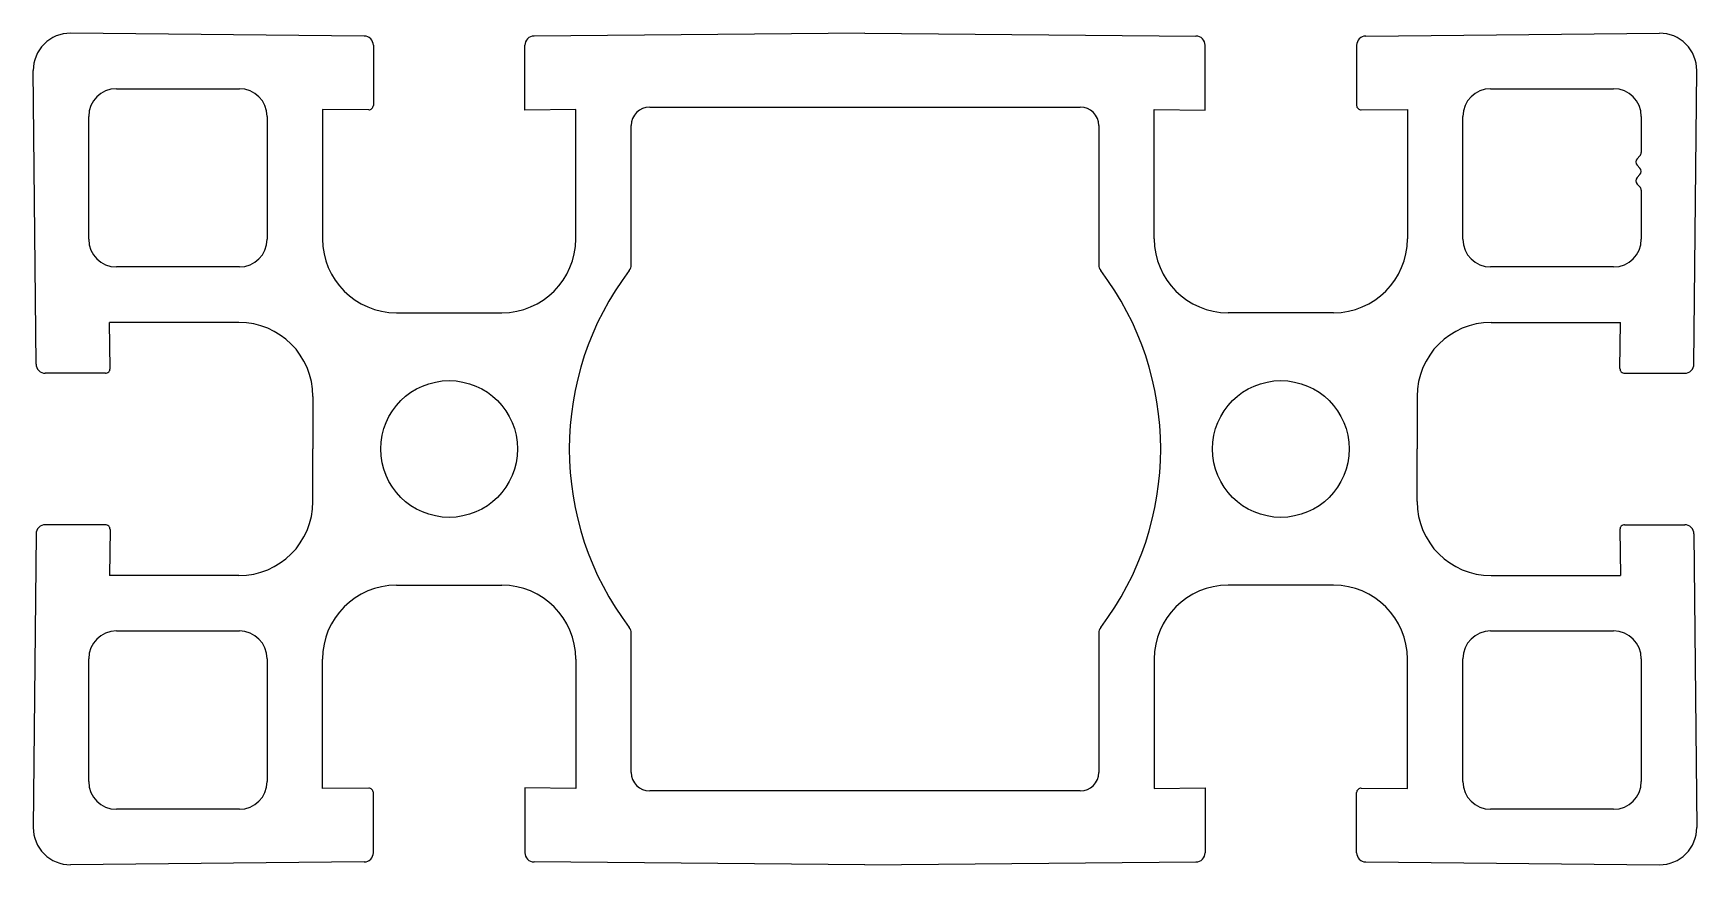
# Model space of a CAD drawing. Extents: x 2814.8 to 2904.8, y 1581.1 to 1626.1.
import ezdxf

# ---------------------------------------------------------------- set-up
doc = ezdxf.new("R2010")
doc.units = 0
doc.layers.get('0').update_dxf_attribs({"linetype": 'CONTINUOUS'})

msp = doc.modelspace()

# ---------------------------------------------------------------- linework, layer by layer
for p, q in [((2832.67, 1625.995), (2816.784, 1626.145)), ((2833.165, 1625.495), (2833.165, 1622.242)), ((2841.365, 1621.99), (2841.365, 1625.495)), ((2859.765, 1626.145), (2841.861, 1625.995)), ((2859.765, 1626.145), (2877.669, 1625.995)), ((2878.165, 1621.99), (2878.165, 1625.495)), ((2886.365, 1625.495), (2886.365, 1622.242)), ((2886.86, 1625.995), (2902.746, 1626.145)), ((2814.915, 1608.24), (2814.765, 1624.126)), ((2904.615, 1608.24), (2904.765, 1624.126)), ((2819.265, 1623.145), (2825.915, 1623.145)), ((2893.615, 1623.145), (2900.265, 1623.145)), ((2830.415, 1622.016), (2830.415, 1615.016)), ((2832.913, 1621.992), (2830.415, 1622.016)), ((2844.115, 1622.013), (2841.365, 1621.99)), ((2844.115, 1615.016), (2844.115, 1622.013)), ((2848.115, 1622.145), (2871.415, 1622.145)), ((2875.415, 1615.016), (2875.415, 1622.013)), ((2875.415, 1622.013), (2878.165, 1621.99)), ((2886.618, 1621.992), (2889.115, 1622.016)), ((2889.115, 1622.016), (2889.115, 1615.016)), ((2817.765, 1614.995), (2817.765, 1621.645)), ((2827.415, 1621.645), (2827.415, 1614.995)), ((2847.115, 1613.611), (2847.115, 1621.145)), ((2872.415, 1621.145), (2872.415, 1613.611)), ((2892.115, 1614.995), (2892.115, 1621.645)), ((2901.765, 1621.645), (2901.765, 1619.688)), ((2901.692, 1619.511), (2901.536, 1619.356)), ((2901.536, 1619.002), (2901.692, 1618.847)), ((2901.692, 1618.493), (2901.536, 1618.337)), ((2901.536, 1617.984), (2901.692, 1617.828)), ((2901.765, 1617.652), (2901.765, 1614.995)), ((2825.915, 1613.495), (2819.265, 1613.495)), ((2900.265, 1613.495), (2893.615, 1613.495)), ((2834.415, 1611.016), (2840.115, 1611.016)), ((2885.115, 1611.016), (2879.415, 1611.016)), ((2818.918, 1607.997), (2818.894, 1610.495)), ((2825.894, 1610.495), (2818.894, 1610.495)), ((2893.636, 1610.495), (2900.636, 1610.495)), ((2900.613, 1607.997), (2900.636, 1610.495)), ((2818.668, 1607.745), (2815.415, 1607.745)), ((2900.863, 1607.745), (2904.115, 1607.745)), ((2829.894, 1606.495), (2829.894, 1603.645)), ((2889.636, 1606.495), (2889.636, 1603.645)), ((2829.894, 1600.795), (2829.894, 1603.645)), ((2889.636, 1600.795), (2889.636, 1603.645)), ((2818.668, 1599.545), (2815.415, 1599.545)), ((2900.863, 1599.545), (2904.115, 1599.545)), ((2814.915, 1599.049), (2814.765, 1583.164)), ((2818.918, 1599.292), (2818.894, 1596.795)), ((2900.613, 1599.292), (2900.636, 1596.795)), ((2904.615, 1599.049), (2904.765, 1583.164)), ((2825.894, 1596.795), (2818.894, 1596.795)), ((2893.636, 1596.795), (2900.636, 1596.795)), ((2834.415, 1596.274), (2840.115, 1596.274)), ((2885.115, 1596.274), (2879.415, 1596.274)), ((2819.265, 1593.795), (2825.915, 1593.795)), ((2847.115, 1586.145), (2847.115, 1593.678)), ((2872.415, 1593.678), (2872.415, 1586.145)), ((2893.615, 1593.795), (2900.265, 1593.795)), ((2817.765, 1585.645), (2817.765, 1592.295)), ((2827.415, 1592.295), (2827.415, 1585.645)), ((2830.415, 1585.274), (2830.415, 1592.274)), ((2844.115, 1592.274), (2844.115, 1585.276)), ((2875.415, 1592.274), (2875.415, 1585.276)), ((2889.115, 1585.274), (2889.115, 1592.274)), ((2892.115, 1585.645), (2892.115, 1592.295)), ((2901.765, 1592.295), (2901.765, 1585.645)), ((2832.913, 1585.297), (2830.415, 1585.274)), ((2833.165, 1581.795), (2833.165, 1585.047)), ((2844.115, 1585.276), (2841.365, 1585.299)), ((2841.365, 1585.299), (2841.365, 1581.795)), ((2871.415, 1585.145), (2848.115, 1585.145)), ((2875.415, 1585.276), (2878.165, 1585.299)), ((2878.165, 1585.299), (2878.165, 1581.795)), ((2886.365, 1581.795), (2886.365, 1585.047)), ((2886.618, 1585.297), (2889.115, 1585.274)), ((2825.915, 1584.145), (2819.265, 1584.145)), ((2900.265, 1584.145), (2893.615, 1584.145)), ((2832.67, 1581.295), (2816.784, 1581.145)), ((2859.765, 1581.145), (2841.861, 1581.295)), ((2859.765, 1581.145), (2877.669, 1581.295)), ((2886.86, 1581.295), (2902.746, 1581.145))]:
    msp.add_line(p, q)
for centre in [(2837.265, 1603.645), (2882.265, 1603.645)]:
    msp.add_circle(centre, 3.7)
for centre, radius, start, end in [((2816.765, 1624.145), 2, 89.45925, 180.54075), ((2832.665, 1625.495), 0.5, 0, 89.45925), ((2841.865, 1625.495), 0.5, 90.48006, 180), ((2877.665, 1625.495), 0.5, 0, 89.51994), ((2886.865, 1625.495), 0.5, 90.54075, 180), ((2902.765, 1624.145), 2, 359.45925, 90.54075), ((2819.265, 1621.645), 1.5, 90, 180), ((2825.915, 1621.645), 1.5, 0, 90), ((2893.615, 1621.645), 1.5, 90, 180), ((2900.265, 1621.645), 1.5, 0, 90), ((2832.915, 1622.242), 0.25, 269.45925, 360), ((2848.115, 1621.145), 1, 90, 180), ((2871.415, 1621.145), 1, 0, 90), ((2886.615, 1622.242), 0.25, 180, 270.54075), ((2901.713, 1619.179), 0.25, 135, 225), ((2901.515, 1619.688), 0.25, 315, 360), ((2901.713, 1618.161), 0.25, 135, 225), ((2901.515, 1618.67), 0.25, 315, 45), ((2901.515, 1617.652), 0.25, 0, 45), ((2819.265, 1614.995), 1.5, 180, 270), ((2825.915, 1614.995), 1.5, 270, 360), ((2834.415, 1615.016), 4, 180, 270), ((2840.115, 1615.016), 4, 270, 360), ((2879.415, 1615.016), 4, 180, 270), ((2885.115, 1615.016), 4, 270, 360), ((2893.615, 1614.995), 1.5, 180, 270), ((2900.265, 1614.995), 1.5, 270, 360), ((2859.765, 1603.645), 16, 142.8417, 217.1583), ((2846.615, 1613.611), 0.5, 322.8417, 0), ((2872.915, 1613.611), 0.5, 180, 217.1583), ((2859.765, 1603.645), 16, 322.8417, 37.1583), ((2825.894, 1606.495), 4, 0, 90), ((2893.636, 1606.495), 4, 90, 180), ((2815.415, 1608.245), 0.5, 180.54075, 270), ((2818.668, 1607.995), 0.25, 270, 0.54075), ((2900.863, 1607.995), 0.25, 179.45925, 270), ((2904.115, 1608.245), 0.5, 270, 359.45925), ((2825.894, 1600.795), 4, 270, 360), ((2893.636, 1600.795), 4, 180, 270), ((2815.415, 1599.045), 0.5, 90, 179.45925), ((2818.668, 1599.295), 0.25, 359.45925, 90), ((2900.863, 1599.295), 0.25, 90, 180.54075), ((2904.115, 1599.045), 0.5, 0.54075, 90), ((2834.415, 1592.274), 4, 90, 180), ((2840.115, 1592.274), 4, 0, 90), ((2879.415, 1592.274), 4, 90, 180), ((2885.115, 1592.274), 4, 0, 90), ((2846.615, 1593.678), 0.5, 0, 37.1583), ((2872.915, 1593.678), 0.5, 142.8417, 180), ((2819.265, 1592.295), 1.5, 90, 180), ((2825.915, 1592.295), 1.5, 0, 90), ((2893.615, 1592.295), 1.5, 90, 180), ((2900.265, 1592.295), 1.5, 0, 90), ((2848.115, 1586.145), 1, 180, 270), ((2871.415, 1586.145), 1, 270, 0), ((2819.265, 1585.645), 1.5, 180, 270), ((2825.915, 1585.645), 1.5, 270, 0), ((2832.915, 1585.047), 0.25, 0, 90.54075), ((2886.615, 1585.047), 0.25, 89.45925, 180), ((2893.615, 1585.645), 1.5, 180, 270), ((2900.265, 1585.645), 1.5, 270, 360), ((2816.765, 1583.145), 2, 179.45925, 270.54075), ((2902.765, 1583.145), 2, 269.45925, 0.54075), ((2832.665, 1581.795), 0.5, 270.54075, 0), ((2841.865, 1581.795), 0.5, 180, 269.51994), ((2877.665, 1581.795), 0.5, 270.48006, 360), ((2886.865, 1581.795), 0.5, 180, 269.45925)]:
    msp.add_arc(centre, radius, start, end)

doc.saveas('drawing.dxf')
